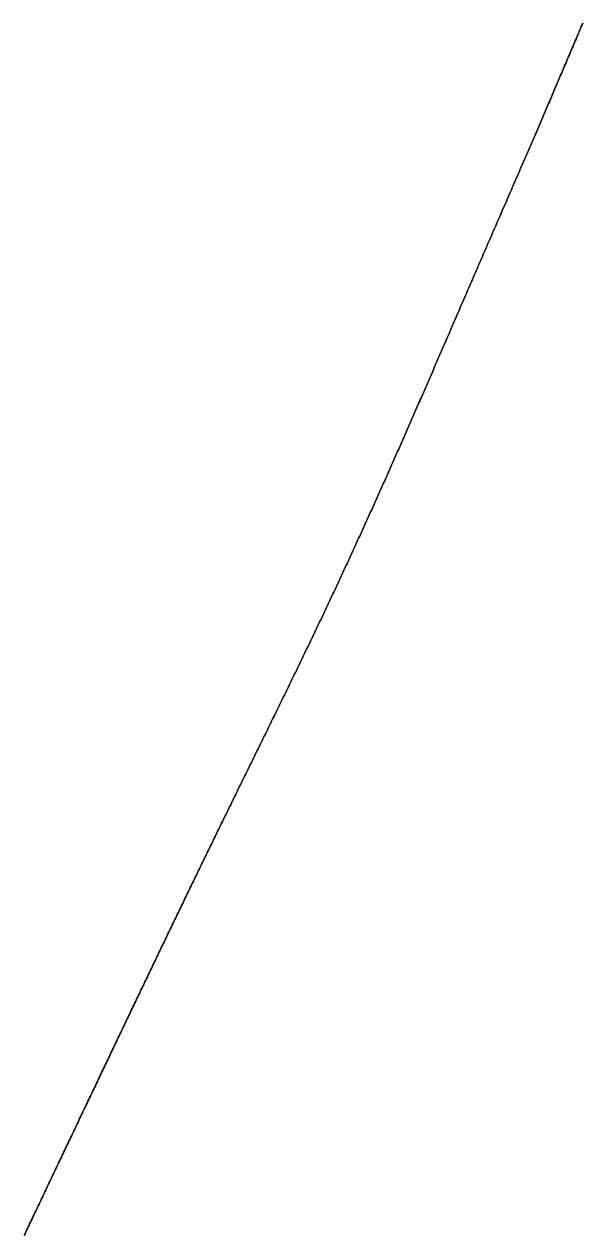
# Model space of a CAD drawing. Header units: inches. Extents: x 130170 to 284068, y 377793 to 804530.
# Drawn here: x 259386.8 to 259416.5, y 738921.7 to 738985.9 of the extents above; entities that cross this region are included whole.
import ezdxf

# ---------------------------------------------------------------- set-up
doc = ezdxf.new("R2010")
doc.units = ezdxf.units.IN
doc.header["$MEASUREMENT"] = 0
doc.layers.add('muni_il', color=7, linetype='Continuous')

msp = doc.modelspace()

# ---------------------------------------------------------------- linework, layer by layer
at = {"layer": 'muni_il'}
for points in [[(259386.761, 738921.574), (259386.805, 738921.666), (259386.849, 738921.759), (259386.893, 738921.851), (259386.936, 738921.943), (259386.98, 738922.036), (259387.024, 738922.128), (259387.068, 738922.22), (259387.112, 738922.313), (259387.156, 738922.405), (259387.2, 738922.498), (259387.244, 738922.59), (259387.288, 738922.683), (259387.332, 738922.775), (259387.375, 738922.868), (259387.419, 738922.96), (259387.463, 738923.053), (259387.507, 738923.145), (259387.551, 738923.238), (259387.595, 738923.33), (259387.639, 738923.423), (259387.683, 738923.516), (259387.727, 738923.608), (259387.771, 738923.701), (259387.815, 738923.794), (259387.859, 738923.886), (259387.903, 738923.979), (259387.947, 738924.072), (259387.991, 738924.164), (259388.035, 738924.257), (259388.079, 738924.35), (259388.123, 738924.442), (259388.168, 738924.535), (259388.212, 738924.628), (259388.256, 738924.72), (259388.3, 738924.813), (259388.344, 738924.906), (259388.388, 738924.999), (259388.432, 738925.091), (259388.476, 738925.184), (259388.52, 738925.277), (259388.564, 738925.37), (259388.608, 738925.462), (259388.652, 738925.555), (259388.696, 738925.648), (259388.74, 738925.741), (259388.785, 738925.833), (259388.829, 738925.926), (259388.873, 738926.019), (259388.917, 738926.112), (259388.961, 738926.204), (259389.005, 738926.297), (259389.049, 738926.39), (259389.093, 738926.482), (259389.137, 738926.575), (259389.181, 738926.668), (259389.225, 738926.76), (259389.269, 738926.853), (259389.313, 738926.946), (259389.357, 738927.038), (259389.402, 738927.131), (259389.446, 738927.223), (259389.49, 738927.316), (259389.534, 738927.409), (259389.578, 738927.501), (259389.622, 738927.594), (259389.666, 738927.686), (259389.71, 738927.779), (259389.754, 738927.871), (259389.798, 738927.964), (259389.842, 738928.056), (259389.886, 738928.148), (259389.93, 738928.241), (259389.974, 738928.333), (259390.018, 738928.426), (259390.061, 738928.518), (259390.105, 738928.61), (259390.149, 738928.702), (259390.193, 738928.795), (259390.237, 738928.887), (259390.281, 738928.979), (259390.325, 738929.071), (259390.369, 738929.163), (259390.412, 738929.255), (259390.456, 738929.348), (259390.5, 738929.44), (259390.544, 738929.532), (259390.588, 738929.624), (259390.632, 738929.715), (259390.675, 738929.807), (259390.719, 738929.899), (259390.763, 738929.991), (259390.807, 738930.083), (259390.85, 738930.175), (259390.894, 738930.266), (259390.938, 738930.358), (259390.981, 738930.45), (259391.025, 738930.541), (259391.069, 738930.633), (259391.112, 738930.724), (259391.156, 738930.816), (259391.2, 738930.907), (259391.243, 738930.999), (259391.287, 738931.09), (259391.33, 738931.181), (259391.374, 738931.273), (259391.417, 738931.364), (259391.461, 738931.455), (259391.504, 738931.546), (259391.548, 738931.637), (259391.591, 738931.728), (259391.634, 738931.819), (259391.678, 738931.91), (259391.721, 738932.001), (259391.765, 738932.092), (259391.808, 738932.183), (259391.851, 738932.273), (259391.895, 738932.364), (259391.938, 738932.455), (259391.981, 738932.545), (259392.024, 738932.636), (259392.068, 738932.726), (259392.111, 738932.817), (259392.154, 738932.907), (259392.197, 738932.997), (259392.24, 738933.088), (259392.283, 738933.178), (259392.326, 738933.268), (259392.369, 738933.358), (259392.412, 738933.448), (259392.455, 738933.538), (259392.498, 738933.628), (259392.541, 738933.718), (259392.584, 738933.807), (259392.627, 738933.897), (259392.67, 738933.987), (259392.713, 738934.076), (259392.755, 738934.166), (259392.798, 738934.255), (259392.841, 738934.344), (259392.884, 738934.434), (259392.927, 738934.523), (259392.969, 738934.612), (259393.012, 738934.701), (259393.054, 738934.79), (259393.097, 738934.879), (259393.14, 738934.968), (259393.182, 738935.057), (259393.225, 738935.145), (259393.267, 738935.234), (259393.31, 738935.323), (259393.352, 738935.411), (259393.394, 738935.499), (259393.437, 738935.588), (259393.479, 738935.676), (259393.521, 738935.764), (259393.564, 738935.852), (259393.606, 738935.94), (259393.648, 738936.028), (259393.69, 738936.116), (259393.732, 738936.204), (259393.774, 738936.292), (259393.817, 738936.379), (259393.859, 738936.467), (259393.901, 738936.554), (259393.942, 738936.642), (259393.985, 738936.729), (259394.026, 738936.816), (259394.068, 738936.903), (259394.11, 738936.99), (259394.152, 738937.077), (259394.194, 738937.164), (259394.235, 738937.251), (259394.277, 738937.338), (259394.319, 738937.424), (259394.36, 738937.511), (259394.402, 738937.597), (259394.444, 738937.683), (259394.485, 738937.77), (259394.527, 738937.856), (259394.568, 738937.942), (259394.609, 738938.028), (259394.651, 738938.114), (259394.692, 738938.199), (259394.733, 738938.285), (259394.775, 738938.371), (259394.816, 738938.456), (259394.857, 738938.542), (259394.898, 738938.627), (259394.939, 738938.712), (259394.98, 738938.797), (259395.022, 738938.882), (259395.062, 738938.967), (259395.103, 738939.052), (259395.144, 738939.137), (259395.185, 738939.221), (259395.226, 738939.306), (259395.267, 738939.39), (259395.308, 738939.474), (259395.348, 738939.559), (259395.389, 738939.643), (259395.43, 738939.727), (259395.47, 738939.811), (259395.511, 738939.895), (259395.551, 738939.978), (259395.592, 738940.062), (259395.632, 738940.145), (259395.673, 738940.229), (259395.713, 738940.312), (259395.753, 738940.395), (259395.794, 738940.478), (259395.834, 738940.561), (259395.874, 738940.644), (259395.914, 738940.727), (259395.954, 738940.81), (259395.995, 738940.893), (259396.035, 738940.975), (259396.075, 738941.058), (259396.115, 738941.14), (259396.154, 738941.222), (259396.194, 738941.304), (259396.234, 738941.386), (259396.274, 738941.468), (259396.314, 738941.55), (259396.353, 738941.632), (259396.393, 738941.713), (259396.433, 738941.795), (259396.472, 738941.876), (259396.512, 738941.957), (259396.551, 738942.039), (259396.591, 738942.12), (259396.63, 738942.201), (259396.67, 738942.281), (259396.709, 738942.362), (259396.748, 738942.443), (259396.788, 738942.523), (259396.827, 738942.604), (259396.866, 738942.684), (259396.905, 738942.765), (259396.944, 738942.845), (259396.983, 738942.925), (259397.022, 738943.005), (259397.061, 738943.085), (259397.1, 738943.165), (259397.139, 738943.244), (259397.178, 738943.324), (259397.217, 738943.404), (259397.256, 738943.483), (259397.295, 738943.562), (259397.333, 738943.642), (259397.372, 738943.721), (259397.411, 738943.8), (259397.449, 738943.879), (259397.488, 738943.958), (259397.526, 738944.036), (259397.565, 738944.115), (259397.603, 738944.194), (259397.642, 738944.272), (259397.68, 738944.351), (259397.719, 738944.429), (259397.757, 738944.507), (259397.795, 738944.586), (259397.834, 738944.664), (259397.872, 738944.742), (259397.91, 738944.82), (259397.948, 738944.898), (259397.986, 738944.975), (259398.024, 738945.053), (259398.062, 738945.131), (259398.1, 738945.208), (259398.138, 738945.286), (259398.176, 738945.363), (259398.214, 738945.44), (259398.252, 738945.518), (259398.29, 738945.595), (259398.328, 738945.672), (259398.366, 738945.749), (259398.403, 738945.826), (259398.441, 738945.903), (259398.479, 738945.98), (259398.516, 738946.056), (259398.554, 738946.133), (259398.592, 738946.21), (259398.629, 738946.286), (259398.667, 738946.363), (259398.704, 738946.439), (259398.742, 738946.515), (259398.779, 738946.592), (259398.817, 738946.668), (259398.854, 738946.744), (259398.892, 738946.82), (259398.929, 738946.896), (259398.966, 738946.972), (259399.004, 738947.048), (259399.041, 738947.124), (259399.078, 738947.2), (259399.116, 738947.276), (259399.153, 738947.352), (259399.19, 738947.428), (259399.227, 738947.503), (259399.264, 738947.579), (259399.301, 738947.655), (259399.338, 738947.73), (259399.376, 738947.806), (259399.413, 738947.881), (259399.45, 738947.957), (259399.487, 738948.032), (259399.524, 738948.108), (259399.561, 738948.183), (259399.598, 738948.258), (259399.635, 738948.333), (259399.672, 738948.409), (259399.708, 738948.484), (259399.745, 738948.559), (259399.782, 738948.634), (259399.819, 738948.71), (259399.856, 738948.785), (259399.893, 738948.86), (259399.93, 738948.935), (259399.966, 738949.01), (259400.003, 738949.085), (259400.04, 738949.16), (259400.077, 738949.235), (259400.113, 738949.31), (259400.15, 738949.385), (259400.187, 738949.46), (259400.224, 738949.535), (259400.26, 738949.61), (259400.297, 738949.685), (259400.334, 738949.76), (259400.37, 738949.835), (259400.407, 738949.91), (259400.443, 738949.985), (259400.48, 738950.06), (259400.517, 738950.135), (259400.553, 738950.21), (259400.59, 738950.285), (259400.626, 738950.36), (259400.663, 738950.434), (259400.699, 738950.509), (259400.736, 738950.584), (259400.773, 738950.659), (259400.809, 738950.734), (259400.846, 738950.809), (259400.882, 738950.884), (259400.919, 738950.959), (259400.955, 738951.034), (259400.992, 738951.109), (259401.028, 738951.185), (259401.064, 738951.26), (259401.101, 738951.335), (259401.137, 738951.41), (259401.174, 738951.485), (259401.21, 738951.56), (259401.247, 738951.635), (259401.283, 738951.71), (259401.32, 738951.786), (259401.356, 738951.861), (259401.392, 738951.936), (259401.429, 738952.011), (259401.465, 738952.087), (259401.502, 738952.162), (259401.538, 738952.238), (259401.574, 738952.313), (259401.611, 738952.388), (259401.647, 738952.464), (259401.683, 738952.539), (259401.72, 738952.615), (259401.756, 738952.69), (259401.793, 738952.766), (259401.829, 738952.842), (259401.865, 738952.917), (259401.902, 738952.993), (259401.938, 738953.069), (259401.974, 738953.145), (259402.011, 738953.22), (259402.047, 738953.296), (259402.083, 738953.372), (259402.12, 738953.448), (259402.156, 738953.524), (259402.192, 738953.6), (259402.229, 738953.677), (259402.265, 738953.753), (259402.302, 738953.829), (259402.338, 738953.905), (259402.374, 738953.981), (259402.411, 738954.058), (259402.447, 738954.134), (259402.483, 738954.211), (259402.52, 738954.287), (259402.556, 738954.364), (259402.592, 738954.44), (259402.629, 738954.517), (259402.665, 738954.594), (259402.701, 738954.67), (259402.738, 738954.747), (259402.774, 738954.824), (259402.811, 738954.901), (259402.847, 738954.978), (259402.883, 738955.055), (259402.92, 738955.132), (259402.956, 738955.209), (259402.992, 738955.286), (259403.029, 738955.363), (259403.065, 738955.441), (259403.101, 738955.518), (259403.138, 738955.596), (259403.174, 738955.673), (259403.211, 738955.75), (259403.247, 738955.828), (259403.283, 738955.906), (259403.32, 738955.983), (259403.356, 738956.061), (259403.392, 738956.139), (259403.429, 738956.217), (259403.465, 738956.295), (259403.502, 738956.373), (259403.538, 738956.451), (259403.574, 738956.529), (259403.611, 738956.607), (259403.647, 738956.685), (259403.684, 738956.764), (259403.72, 738956.842), (259403.756, 738956.92), (259403.793, 738956.999), (259403.829, 738957.077), (259403.866, 738957.156), (259403.902, 738957.235), (259403.938, 738957.313), (259403.975, 738957.392), (259404.011, 738957.471), (259404.048, 738957.55), (259404.084, 738957.629), (259404.12, 738957.708), (259404.157, 738957.787), (259404.193, 738957.866), (259404.23, 738957.945), (259404.266, 738958.024), (259404.302, 738958.104), (259404.339, 738958.183), (259404.375, 738958.263), (259404.412, 738958.342), (259404.448, 738958.422), (259404.485, 738958.501), (259404.521, 738958.581), (259404.557, 738958.661), (259404.594, 738958.74), (259404.63, 738958.82), (259404.667, 738958.9), (259404.703, 738958.98), (259404.74, 738959.06), (259404.776, 738959.14), (259404.812, 738959.22), (259404.849, 738959.3), (259404.885, 738959.381), (259404.922, 738959.461), (259404.958, 738959.541), (259404.995, 738959.622), (259405.031, 738959.702), (259405.067, 738959.782), (259405.104, 738959.863), (259405.14, 738959.944), (259405.177, 738960.024), (259405.213, 738960.105), (259405.25, 738960.186), (259405.286, 738960.266), (259405.322, 738960.347), (259405.359, 738960.428), (259405.395, 738960.509), (259405.432, 738960.59), (259405.468, 738960.671), (259405.504, 738960.752), (259405.541, 738960.833), (259405.577, 738960.914), (259405.614, 738960.996), (259405.65, 738961.077), (259405.686, 738961.158), (259405.723, 738961.239), (259405.759, 738961.321), (259405.796, 738961.402), (259405.832, 738961.483), (259405.868, 738961.565), (259405.905, 738961.646), (259405.941, 738961.728), (259405.977, 738961.809), (259406.014, 738961.891), (259406.05, 738961.973), (259406.086, 738962.054), (259406.123, 738962.136), (259406.159, 738962.218), (259406.195, 738962.299), (259406.232, 738962.381), (259406.268, 738962.463), (259406.304, 738962.545), (259406.34, 738962.627), (259406.377, 738962.709), (259406.413, 738962.791), (259406.449, 738962.873), (259406.486, 738962.954), (259406.522, 738963.036), (259406.558, 738963.118), (259406.594, 738963.2), (259406.63, 738963.282), (259406.667, 738963.364), (259406.703, 738963.446), (259406.739, 738963.528), (259406.775, 738963.611), (259406.811, 738963.693), (259406.848, 738963.775), (259406.884, 738963.857), (259406.92, 738963.939), (259406.956, 738964.021), (259406.992, 738964.103), (259407.028, 738964.185), (259407.064, 738964.267), (259407.1, 738964.349), (259407.136, 738964.431), (259407.172, 738964.513), (259407.208, 738964.596), (259407.244, 738964.678), (259407.28, 738964.76), (259407.316, 738964.842), (259407.352, 738964.924), (259407.388, 738965.006), (259407.424, 738965.088), (259407.46, 738965.17), (259407.496, 738965.252), (259407.531, 738965.334), (259407.567, 738965.416), (259407.603, 738965.498), (259407.639, 738965.58), (259407.674, 738965.662), (259407.71, 738965.744), (259407.746, 738965.825), (259407.782, 738965.907), (259407.817, 738965.989), (259407.853, 738966.071), (259407.889, 738966.153), (259407.924, 738966.235), (259407.96, 738966.316), (259407.995, 738966.398), (259408.031, 738966.48), (259408.067, 738966.561), (259408.102, 738966.643), (259408.137, 738966.724), (259408.173, 738966.806), (259408.208, 738966.887), (259408.244, 738966.969), (259408.279, 738967.05), (259408.314, 738967.131), (259408.35, 738967.213), (259408.385, 738967.294), (259408.42, 738967.375), (259408.456, 738967.456), (259408.491, 738967.537), (259408.526, 738967.619), (259408.561, 738967.7), (259408.596, 738967.78), (259408.631, 738967.861), (259408.666, 738967.942), (259408.701, 738968.023), (259408.736, 738968.104), (259408.771, 738968.184), (259408.806, 738968.265), (259408.841, 738968.345), (259408.876, 738968.426), (259408.911, 738968.507), (259408.946, 738968.587), (259408.981, 738968.667), (259409.015, 738968.747), (259409.05, 738968.828), (259409.085, 738968.908), (259409.119, 738968.988), (259409.154, 738969.068), (259409.189, 738969.148), (259409.223, 738969.228), (259409.258, 738969.307), (259409.292, 738969.387), (259409.327, 738969.467), (259409.361, 738969.546), (259409.396, 738969.626), (259409.43, 738969.705), (259409.464, 738969.785), (259409.499, 738969.864), (259409.533, 738969.943), (259409.567, 738970.022), (259409.602, 738970.102), (259409.636, 738970.181), (259409.67, 738970.26), (259409.704, 738970.338), (259409.738, 738970.417), (259409.772, 738970.496), (259409.806, 738970.575), (259409.84, 738970.653), (259409.874, 738970.732), (259409.908, 738970.81), (259409.942, 738970.889), (259409.976, 738970.967), (259410.01, 738971.045), (259410.044, 738971.123), (259410.078, 738971.202), (259410.111, 738971.28), (259410.145, 738971.358), (259410.179, 738971.435), (259410.213, 738971.513), (259410.246, 738971.591), (259410.28, 738971.669), (259410.313, 738971.746), (259410.347, 738971.824), (259410.381, 738971.901), (259410.414, 738971.979), (259410.448, 738972.056), (259410.481, 738972.133), (259410.515, 738972.211), (259410.548, 738972.288), (259410.582, 738972.365), (259410.615, 738972.442), (259410.648, 738972.519), (259410.682, 738972.596), (259410.715, 738972.673), (259410.748, 738972.75), (259410.782, 738972.827), (259410.815, 738972.903), (259410.848, 738972.98), (259410.881, 738973.057), (259410.915, 738973.133), (259410.948, 738973.21), (259410.981, 738973.286), (259411.014, 738973.363), (259411.047, 738973.439), (259411.08, 738973.516), (259411.114, 738973.592), (259411.147, 738973.668), (259411.18, 738973.745), (259411.213, 738973.821), (259411.246, 738973.897), (259411.279, 738973.974), (259411.312, 738974.05), (259411.345, 738974.126), (259411.378, 738974.202), (259411.411, 738974.278), (259411.444, 738974.354), (259411.477, 738974.43), (259411.51, 738974.506), (259411.544, 738974.582), (259411.577, 738974.659), (259411.61, 738974.735), (259411.643, 738974.811), (259411.676, 738974.887), (259411.709, 738974.963), (259411.742, 738975.039), (259411.775, 738975.115), (259411.808, 738975.191), (259411.841, 738975.267), (259411.874, 738975.344), (259411.907, 738975.42), (259411.94, 738975.496), (259411.973, 738975.572), (259412.007, 738975.648), (259412.04, 738975.725), (259412.073, 738975.801), (259412.106, 738975.877), (259412.139, 738975.954), (259412.172, 738976.03), (259412.206, 738976.106), (259412.239, 738976.183), (259412.272, 738976.26), (259412.306, 738976.336), (259412.339, 738976.413), (259412.372, 738976.49), (259412.406, 738976.566), (259412.439, 738976.643), (259412.472, 738976.72), (259412.506, 738976.797), (259412.539, 738976.874), (259412.573, 738976.951), (259412.606, 738977.028), (259412.64, 738977.106), (259412.673, 738977.183), (259412.707, 738977.261), (259412.741, 738977.338), (259412.774, 738977.416), (259412.808, 738977.493), (259412.842, 738977.571), (259412.876, 738977.649), (259412.91, 738977.727), (259412.944, 738977.806), (259412.978, 738977.884), (259413.012, 738977.962), (259413.046, 738978.041), (259413.08, 738978.119), (259413.114, 738978.198), (259413.148, 738978.277), (259413.182, 738978.356), (259413.217, 738978.435), (259413.251, 738978.514), (259413.285, 738978.594), (259413.32, 738978.673), (259413.354, 738978.753), (259413.389, 738978.833), (259413.423, 738978.913), (259413.458, 738978.993), (259413.493, 738979.073), (259413.527, 738979.153), (259413.562, 738979.234), (259413.597, 738979.315), (259413.632, 738979.396), (259413.667, 738979.477), (259413.702, 738979.558), (259413.737, 738979.639), (259413.772, 738979.721), (259413.808, 738979.803), (259413.843, 738979.884), (259413.878, 738979.966), (259413.914, 738980.049), (259413.949, 738980.131), (259413.985, 738980.214), (259414.021, 738980.297), (259414.056, 738980.379), (259414.092, 738980.463), (259414.128, 738980.546), (259414.164, 738980.629), (259414.2, 738980.713), (259414.236, 738980.797), (259414.272, 738980.881), (259414.308, 738980.965), (259414.345, 738981.05), (259414.381, 738981.135), (259414.417, 738981.219), (259414.454, 738981.305), (259414.49, 738981.39), (259414.527, 738981.475), (259414.564, 738981.561), (259414.6, 738981.647), (259414.637, 738981.733), (259414.674, 738981.819), (259414.711, 738981.906), (259414.748, 738981.992), (259414.786, 738982.079), (259414.823, 738982.166), (259414.86, 738982.254), (259414.897, 738982.341), (259414.935, 738982.429), (259414.972, 738982.517), (259415.01, 738982.605), (259415.048, 738982.693), (259415.086, 738982.782), (259415.123, 738982.87), (259415.161, 738982.959), (259415.199, 738983.048), (259415.237, 738983.138), (259415.275, 738983.227), (259415.314, 738983.317), (259415.352, 738983.407), (259415.39, 738983.497), (259415.429, 738983.587), (259415.467, 738983.678), (259415.506, 738983.769), (259415.544, 738983.859), (259415.583, 738983.951), (259415.622, 738984.042), (259415.661, 738984.133), (259415.7, 738984.225), (259415.739, 738984.317), (259415.778, 738984.409), (259415.817, 738984.501), (259415.856, 738984.594), (259415.896, 738984.686), (259415.935, 738984.779), (259415.974, 738984.872), (259416.014, 738984.966), (259416.054, 738985.059), (259416.093, 738985.152), (259416.133, 738985.246), (259416.173, 738985.34), (259416.213, 738985.434), (259416.253, 738985.528), (259416.292, 738985.623), (259416.332, 738985.717), (259416.373, 738985.812), (259416.413, 738985.907), (259416.453, 738986.002)], [(259416.453, 738986.002), (259416.413, 738985.907), (259416.373, 738985.812), (259416.332, 738985.717), (259416.292, 738985.623), (259416.253, 738985.528), (259416.213, 738985.434), (259416.173, 738985.34), (259416.133, 738985.246), (259416.093, 738985.152), (259416.054, 738985.059), (259416.014, 738984.966), (259415.974, 738984.872), (259415.935, 738984.779), (259415.896, 738984.686), (259415.856, 738984.594), (259415.817, 738984.501), (259415.778, 738984.409), (259415.739, 738984.317), (259415.7, 738984.225), (259415.661, 738984.133), (259415.622, 738984.042), (259415.583, 738983.951), (259415.544, 738983.859), (259415.506, 738983.769), (259415.467, 738983.678), (259415.429, 738983.587), (259415.39, 738983.497), (259415.352, 738983.407), (259415.314, 738983.317), (259415.275, 738983.227), (259415.237, 738983.138), (259415.199, 738983.048), (259415.161, 738982.959), (259415.123, 738982.87), (259415.086, 738982.782), (259415.048, 738982.693), (259415.01, 738982.605), (259414.972, 738982.517), (259414.935, 738982.429), (259414.897, 738982.341), (259414.86, 738982.254), (259414.823, 738982.166), (259414.786, 738982.079), (259414.748, 738981.992), (259414.711, 738981.906), (259414.674, 738981.819), (259414.637, 738981.733), (259414.6, 738981.647), (259414.564, 738981.561), (259414.527, 738981.475), (259414.49, 738981.39), (259414.454, 738981.305), (259414.417, 738981.219), (259414.381, 738981.135), (259414.345, 738981.05), (259414.308, 738980.965), (259414.272, 738980.881), (259414.236, 738980.797), (259414.2, 738980.713), (259414.164, 738980.629), (259414.128, 738980.546), (259414.092, 738980.463), (259414.056, 738980.379), (259414.021, 738980.297), (259413.985, 738980.214), (259413.949, 738980.131), (259413.914, 738980.049), (259413.878, 738979.966), (259413.843, 738979.884), (259413.808, 738979.803), (259413.772, 738979.721), (259413.737, 738979.639), (259413.702, 738979.558), (259413.667, 738979.477), (259413.632, 738979.396), (259413.597, 738979.315), (259413.562, 738979.234), (259413.527, 738979.153), (259413.493, 738979.073), (259413.458, 738978.993), (259413.423, 738978.913), (259413.389, 738978.833), (259413.354, 738978.753), (259413.32, 738978.673), (259413.285, 738978.594), (259413.251, 738978.514), (259413.217, 738978.435), (259413.182, 738978.356), (259413.148, 738978.277), (259413.114, 738978.198), (259413.08, 738978.119), (259413.046, 738978.041), (259413.012, 738977.962), (259412.978, 738977.884), (259412.944, 738977.806), (259412.91, 738977.727), (259412.876, 738977.649), (259412.842, 738977.571), (259412.808, 738977.493), (259412.774, 738977.416), (259412.741, 738977.338), (259412.707, 738977.261), (259412.673, 738977.183), (259412.64, 738977.106), (259412.606, 738977.028), (259412.573, 738976.951), (259412.539, 738976.874), (259412.506, 738976.797), (259412.472, 738976.72), (259412.439, 738976.643), (259412.406, 738976.566), (259412.372, 738976.49), (259412.339, 738976.413), (259412.306, 738976.336), (259412.272, 738976.26), (259412.239, 738976.183), (259412.206, 738976.106), (259412.172, 738976.03), (259412.139, 738975.954), (259412.106, 738975.877), (259412.073, 738975.801), (259412.04, 738975.725), (259412.007, 738975.648), (259411.973, 738975.572), (259411.94, 738975.496), (259411.907, 738975.42), (259411.874, 738975.344), (259411.841, 738975.267), (259411.808, 738975.191), (259411.775, 738975.115), (259411.742, 738975.039), (259411.709, 738974.963), (259411.676, 738974.887), (259411.643, 738974.811), (259411.61, 738974.735), (259411.577, 738974.659), (259411.544, 738974.582), (259411.51, 738974.506), (259411.477, 738974.43), (259411.444, 738974.354), (259411.411, 738974.278), (259411.378, 738974.202), (259411.345, 738974.126), (259411.312, 738974.05), (259411.279, 738973.974), (259411.246, 738973.897), (259411.213, 738973.821), (259411.18, 738973.745), (259411.147, 738973.668), (259411.114, 738973.592), (259411.08, 738973.516), (259411.047, 738973.439), (259411.014, 738973.363), (259410.981, 738973.286), (259410.948, 738973.21), (259410.915, 738973.133), (259410.881, 738973.057), (259410.848, 738972.98), (259410.815, 738972.903), (259410.782, 738972.827), (259410.748, 738972.75), (259410.715, 738972.673), (259410.682, 738972.596), (259410.648, 738972.519), (259410.615, 738972.442), (259410.582, 738972.365), (259410.548, 738972.288), (259410.515, 738972.211), (259410.481, 738972.133), (259410.448, 738972.056), (259410.414, 738971.979), (259410.381, 738971.901), (259410.347, 738971.824), (259410.313, 738971.746), (259410.28, 738971.669), (259410.246, 738971.591), (259410.213, 738971.513), (259410.179, 738971.435), (259410.145, 738971.358), (259410.111, 738971.28), (259410.078, 738971.202), (259410.044, 738971.123), (259410.01, 738971.045), (259409.976, 738970.967), (259409.942, 738970.889), (259409.908, 738970.81), (259409.874, 738970.732), (259409.84, 738970.653), (259409.806, 738970.575), (259409.772, 738970.496), (259409.738, 738970.417), (259409.704, 738970.338), (259409.67, 738970.26), (259409.636, 738970.181), (259409.602, 738970.102), (259409.567, 738970.022), (259409.533, 738969.943), (259409.499, 738969.864), (259409.464, 738969.785), (259409.43, 738969.705), (259409.396, 738969.626), (259409.361, 738969.546), (259409.327, 738969.467), (259409.292, 738969.387), (259409.258, 738969.307), (259409.223, 738969.228), (259409.189, 738969.148), (259409.154, 738969.068), (259409.119, 738968.988), (259409.085, 738968.908), (259409.05, 738968.828), (259409.015, 738968.747), (259408.981, 738968.667), (259408.946, 738968.587), (259408.911, 738968.507), (259408.876, 738968.426), (259408.841, 738968.345), (259408.806, 738968.265), (259408.771, 738968.184), (259408.736, 738968.104), (259408.701, 738968.023), (259408.666, 738967.942), (259408.631, 738967.861), (259408.596, 738967.78), (259408.561, 738967.7), (259408.526, 738967.619), (259408.491, 738967.537), (259408.456, 738967.456), (259408.42, 738967.375), (259408.385, 738967.294), (259408.35, 738967.213), (259408.314, 738967.131), (259408.279, 738967.05), (259408.244, 738966.969), (259408.208, 738966.887), (259408.173, 738966.806), (259408.137, 738966.724), (259408.102, 738966.643), (259408.067, 738966.561), (259408.031, 738966.48), (259407.995, 738966.398), (259407.96, 738966.316), (259407.924, 738966.235), (259407.889, 738966.153), (259407.853, 738966.071), (259407.817, 738965.989), (259407.782, 738965.907), (259407.746, 738965.825), (259407.71, 738965.744), (259407.674, 738965.662), (259407.639, 738965.58), (259407.603, 738965.498), (259407.567, 738965.416), (259407.531, 738965.334), (259407.496, 738965.252), (259407.46, 738965.17), (259407.424, 738965.088), (259407.388, 738965.006), (259407.352, 738964.924), (259407.316, 738964.842), (259407.28, 738964.76), (259407.244, 738964.678), (259407.208, 738964.596), (259407.172, 738964.513), (259407.136, 738964.431), (259407.1, 738964.349), (259407.064, 738964.267), (259407.028, 738964.185), (259406.992, 738964.103), (259406.956, 738964.021), (259406.92, 738963.939), (259406.884, 738963.857), (259406.848, 738963.775), (259406.811, 738963.693), (259406.775, 738963.611), (259406.739, 738963.528), (259406.703, 738963.446), (259406.667, 738963.364), (259406.63, 738963.282), (259406.594, 738963.2), (259406.558, 738963.118), (259406.522, 738963.036), (259406.486, 738962.954), (259406.449, 738962.873), (259406.413, 738962.791), (259406.377, 738962.709), (259406.34, 738962.627), (259406.304, 738962.545), (259406.268, 738962.463), (259406.232, 738962.381), (259406.195, 738962.299), (259406.159, 738962.218), (259406.123, 738962.136), (259406.086, 738962.054), (259406.05, 738961.973), (259406.014, 738961.891), (259405.977, 738961.809), (259405.941, 738961.728), (259405.905, 738961.646), (259405.868, 738961.565), (259405.832, 738961.483), (259405.796, 738961.402), (259405.759, 738961.321), (259405.723, 738961.239), (259405.686, 738961.158), (259405.65, 738961.077), (259405.614, 738960.996), (259405.577, 738960.914), (259405.541, 738960.833), (259405.504, 738960.752), (259405.468, 738960.671), (259405.432, 738960.59), (259405.395, 738960.509), (259405.359, 738960.428), (259405.322, 738960.347), (259405.286, 738960.266), (259405.25, 738960.186), (259405.213, 738960.105), (259405.177, 738960.024), (259405.14, 738959.944), (259405.104, 738959.863), (259405.067, 738959.782), (259405.031, 738959.702), (259404.995, 738959.622), (259404.958, 738959.541), (259404.922, 738959.461), (259404.885, 738959.381), (259404.849, 738959.3), (259404.812, 738959.22), (259404.776, 738959.14), (259404.74, 738959.06), (259404.703, 738958.98), (259404.667, 738958.9), (259404.63, 738958.82), (259404.594, 738958.74), (259404.557, 738958.661), (259404.521, 738958.581), (259404.485, 738958.501), (259404.448, 738958.422), (259404.412, 738958.342), (259404.375, 738958.263), (259404.339, 738958.183), (259404.302, 738958.104), (259404.266, 738958.024), (259404.23, 738957.945), (259404.193, 738957.866), (259404.157, 738957.787), (259404.12, 738957.708), (259404.084, 738957.629), (259404.048, 738957.55), (259404.011, 738957.471), (259403.975, 738957.392), (259403.938, 738957.313), (259403.902, 738957.235), (259403.866, 738957.156), (259403.829, 738957.077), (259403.793, 738956.999), (259403.756, 738956.92), (259403.72, 738956.842), (259403.684, 738956.764), (259403.647, 738956.685), (259403.611, 738956.607), (259403.574, 738956.529), (259403.538, 738956.451), (259403.502, 738956.373), (259403.465, 738956.295), (259403.429, 738956.217), (259403.392, 738956.139), (259403.356, 738956.061), (259403.32, 738955.983), (259403.283, 738955.906), (259403.247, 738955.828), (259403.211, 738955.75), (259403.174, 738955.673), (259403.138, 738955.596), (259403.101, 738955.518), (259403.065, 738955.441), (259403.029, 738955.363), (259402.992, 738955.286), (259402.956, 738955.209), (259402.92, 738955.132), (259402.883, 738955.055), (259402.847, 738954.978), (259402.811, 738954.901), (259402.774, 738954.824), (259402.738, 738954.747), (259402.701, 738954.67), (259402.665, 738954.594), (259402.629, 738954.517), (259402.592, 738954.44), (259402.556, 738954.364), (259402.52, 738954.287), (259402.483, 738954.211), (259402.447, 738954.134), (259402.411, 738954.058), (259402.374, 738953.981), (259402.338, 738953.905), (259402.302, 738953.829), (259402.265, 738953.753), (259402.229, 738953.677), (259402.192, 738953.6), (259402.156, 738953.524), (259402.12, 738953.448), (259402.083, 738953.372), (259402.047, 738953.296), (259402.011, 738953.22), (259401.974, 738953.145), (259401.938, 738953.069), (259401.902, 738952.993), (259401.865, 738952.917), (259401.829, 738952.842), (259401.793, 738952.766), (259401.756, 738952.69), (259401.72, 738952.615), (259401.683, 738952.539), (259401.647, 738952.464), (259401.611, 738952.388), (259401.574, 738952.313), (259401.538, 738952.238), (259401.502, 738952.162), (259401.465, 738952.087), (259401.429, 738952.011), (259401.392, 738951.936), (259401.356, 738951.861), (259401.32, 738951.786), (259401.283, 738951.71), (259401.247, 738951.635), (259401.21, 738951.56), (259401.174, 738951.485), (259401.137, 738951.41), (259401.101, 738951.335), (259401.064, 738951.26), (259401.028, 738951.185), (259400.992, 738951.109), (259400.955, 738951.034), (259400.919, 738950.959), (259400.882, 738950.884), (259400.846, 738950.809), (259400.809, 738950.734), (259400.773, 738950.659), (259400.736, 738950.584), (259400.699, 738950.509), (259400.663, 738950.434), (259400.626, 738950.36), (259400.59, 738950.285), (259400.553, 738950.21), (259400.517, 738950.135), (259400.48, 738950.06), (259400.443, 738949.985), (259400.407, 738949.91), (259400.37, 738949.835), (259400.334, 738949.76), (259400.297, 738949.685), (259400.26, 738949.61), (259400.224, 738949.535), (259400.187, 738949.46), (259400.15, 738949.385), (259400.113, 738949.31), (259400.077, 738949.235), (259400.04, 738949.16), (259400.003, 738949.085), (259399.966, 738949.01), (259399.93, 738948.935), (259399.893, 738948.86), (259399.856, 738948.785), (259399.819, 738948.71), (259399.782, 738948.634), (259399.745, 738948.559), (259399.708, 738948.484), (259399.672, 738948.409), (259399.635, 738948.333), (259399.598, 738948.258), (259399.561, 738948.183), (259399.524, 738948.108), (259399.487, 738948.032), (259399.45, 738947.957), (259399.413, 738947.881), (259399.376, 738947.806), (259399.338, 738947.73), (259399.301, 738947.655), (259399.264, 738947.579), (259399.227, 738947.503), (259399.19, 738947.428), (259399.153, 738947.352), (259399.116, 738947.276), (259399.078, 738947.2), (259399.041, 738947.124), (259399.004, 738947.048), (259398.966, 738946.972), (259398.929, 738946.896), (259398.892, 738946.82), (259398.854, 738946.744), (259398.817, 738946.668), (259398.779, 738946.592), (259398.742, 738946.515), (259398.704, 738946.439), (259398.667, 738946.363), (259398.629, 738946.286), (259398.592, 738946.21), (259398.554, 738946.133), (259398.516, 738946.056), (259398.479, 738945.98), (259398.441, 738945.903), (259398.403, 738945.826), (259398.366, 738945.749), (259398.328, 738945.672), (259398.29, 738945.595), (259398.252, 738945.518), (259398.214, 738945.44), (259398.176, 738945.363), (259398.138, 738945.286), (259398.1, 738945.208), (259398.062, 738945.131), (259398.024, 738945.053), (259397.986, 738944.975), (259397.948, 738944.898), (259397.91, 738944.82), (259397.872, 738944.742), (259397.834, 738944.664), (259397.795, 738944.586), (259397.757, 738944.507), (259397.719, 738944.429), (259397.68, 738944.351), (259397.642, 738944.272), (259397.603, 738944.194), (259397.565, 738944.115), (259397.526, 738944.036), (259397.488, 738943.958), (259397.449, 738943.879), (259397.411, 738943.8), (259397.372, 738943.721), (259397.333, 738943.642), (259397.295, 738943.562), (259397.256, 738943.483), (259397.217, 738943.404), (259397.178, 738943.324), (259397.139, 738943.244), (259397.1, 738943.165), (259397.061, 738943.085), (259397.022, 738943.005), (259396.983, 738942.925), (259396.944, 738942.845), (259396.905, 738942.765), (259396.866, 738942.684), (259396.827, 738942.604), (259396.788, 738942.523), (259396.748, 738942.443), (259396.709, 738942.362), (259396.67, 738942.281), (259396.63, 738942.201), (259396.591, 738942.12), (259396.551, 738942.039), (259396.512, 738941.957), (259396.472, 738941.876), (259396.433, 738941.795), (259396.393, 738941.713), (259396.353, 738941.632), (259396.314, 738941.55), (259396.274, 738941.468), (259396.234, 738941.386), (259396.194, 738941.304), (259396.154, 738941.222), (259396.115, 738941.14), (259396.075, 738941.058), (259396.035, 738940.975), (259395.995, 738940.893), (259395.954, 738940.81), (259395.914, 738940.727), (259395.874, 738940.644), (259395.834, 738940.561), (259395.794, 738940.478), (259395.753, 738940.395), (259395.713, 738940.312), (259395.673, 738940.229), (259395.632, 738940.145), (259395.592, 738940.062), (259395.551, 738939.978), (259395.511, 738939.895), (259395.47, 738939.811), (259395.43, 738939.727), (259395.389, 738939.643), (259395.348, 738939.559), (259395.308, 738939.474), (259395.267, 738939.39), (259395.226, 738939.306), (259395.185, 738939.221), (259395.144, 738939.137), (259395.103, 738939.052), (259395.062, 738938.967), (259395.022, 738938.882), (259394.98, 738938.797), (259394.939, 738938.712), (259394.898, 738938.627), (259394.857, 738938.542), (259394.816, 738938.456), (259394.775, 738938.371), (259394.733, 738938.285), (259394.692, 738938.199), (259394.651, 738938.114), (259394.609, 738938.028), (259394.568, 738937.942), (259394.527, 738937.856), (259394.485, 738937.77), (259394.444, 738937.683), (259394.402, 738937.597), (259394.36, 738937.511), (259394.319, 738937.424), (259394.277, 738937.338), (259394.235, 738937.251), (259394.194, 738937.164), (259394.152, 738937.077), (259394.11, 738936.99), (259394.068, 738936.903), (259394.026, 738936.816), (259393.985, 738936.729), (259393.942, 738936.642), (259393.901, 738936.554), (259393.859, 738936.467), (259393.817, 738936.379), (259393.774, 738936.292), (259393.732, 738936.204), (259393.69, 738936.116), (259393.648, 738936.028), (259393.606, 738935.94), (259393.564, 738935.852), (259393.521, 738935.764), (259393.479, 738935.676), (259393.437, 738935.588), (259393.394, 738935.499), (259393.352, 738935.411), (259393.31, 738935.323), (259393.267, 738935.234), (259393.225, 738935.145), (259393.182, 738935.057), (259393.14, 738934.968), (259393.097, 738934.879), (259393.054, 738934.79), (259393.012, 738934.701), (259392.969, 738934.612), (259392.927, 738934.523), (259392.884, 738934.434), (259392.841, 738934.344), (259392.798, 738934.255), (259392.755, 738934.166), (259392.713, 738934.076), (259392.67, 738933.987), (259392.627, 738933.897), (259392.584, 738933.807), (259392.541, 738933.718), (259392.498, 738933.628), (259392.455, 738933.538), (259392.412, 738933.448), (259392.369, 738933.358), (259392.326, 738933.268), (259392.283, 738933.178), (259392.24, 738933.088), (259392.197, 738932.997), (259392.154, 738932.907), (259392.111, 738932.817), (259392.068, 738932.726), (259392.024, 738932.636), (259391.981, 738932.545), (259391.938, 738932.455), (259391.895, 738932.364), (259391.851, 738932.273), (259391.808, 738932.183), (259391.765, 738932.092), (259391.721, 738932.001), (259391.678, 738931.91), (259391.634, 738931.819), (259391.591, 738931.728), (259391.548, 738931.637), (259391.504, 738931.546), (259391.461, 738931.455), (259391.417, 738931.364), (259391.374, 738931.273), (259391.33, 738931.181), (259391.287, 738931.09), (259391.243, 738930.999), (259391.2, 738930.907), (259391.156, 738930.816), (259391.112, 738930.724), (259391.069, 738930.633), (259391.025, 738930.541), (259390.981, 738930.45), (259390.938, 738930.358), (259390.894, 738930.266), (259390.85, 738930.175), (259390.807, 738930.083), (259390.763, 738929.991), (259390.719, 738929.899), (259390.675, 738929.807), (259390.632, 738929.715), (259390.588, 738929.624), (259390.544, 738929.532), (259390.5, 738929.44), (259390.456, 738929.348), (259390.412, 738929.255), (259390.369, 738929.163), (259390.325, 738929.071), (259390.281, 738928.979), (259390.237, 738928.887), (259390.193, 738928.795), (259390.149, 738928.702), (259390.105, 738928.61), (259390.061, 738928.518), (259390.018, 738928.426), (259389.974, 738928.333), (259389.93, 738928.241), (259389.886, 738928.148), (259389.842, 738928.056), (259389.798, 738927.964), (259389.754, 738927.871), (259389.71, 738927.779), (259389.666, 738927.686), (259389.622, 738927.594), (259389.578, 738927.501), (259389.534, 738927.409), (259389.49, 738927.316), (259389.446, 738927.223), (259389.402, 738927.131), (259389.357, 738927.038), (259389.313, 738926.946), (259389.269, 738926.853), (259389.225, 738926.76), (259389.181, 738926.668), (259389.137, 738926.575), (259389.093, 738926.482), (259389.049, 738926.39), (259389.005, 738926.297), (259388.961, 738926.204), (259388.917, 738926.112), (259388.873, 738926.019), (259388.829, 738925.926), (259388.785, 738925.833), (259388.74, 738925.741), (259388.696, 738925.648), (259388.652, 738925.555), (259388.608, 738925.462), (259388.564, 738925.37), (259388.52, 738925.277), (259388.476, 738925.184), (259388.432, 738925.091), (259388.388, 738924.999), (259388.344, 738924.906), (259388.3, 738924.813), (259388.256, 738924.72), (259388.212, 738924.628), (259388.168, 738924.535), (259388.123, 738924.442), (259388.079, 738924.35), (259388.035, 738924.257), (259387.991, 738924.164), (259387.947, 738924.072), (259387.903, 738923.979), (259387.859, 738923.886), (259387.815, 738923.794), (259387.771, 738923.701), (259387.727, 738923.608), (259387.683, 738923.516), (259387.639, 738923.423), (259387.595, 738923.33), (259387.551, 738923.238), (259387.507, 738923.145), (259387.463, 738923.053), (259387.419, 738922.96), (259387.375, 738922.868), (259387.332, 738922.775), (259387.288, 738922.683), (259387.244, 738922.59), (259387.2, 738922.498), (259387.156, 738922.405), (259387.112, 738922.313), (259387.068, 738922.22), (259387.024, 738922.128), (259386.98, 738922.036), (259386.936, 738921.943), (259386.893, 738921.851), (259386.849, 738921.759), (259386.805, 738921.666), (259386.761, 738921.574)]]:
    msp.add_lwpolyline(points, dxfattribs=at)

doc.saveas('drawing.dxf')
